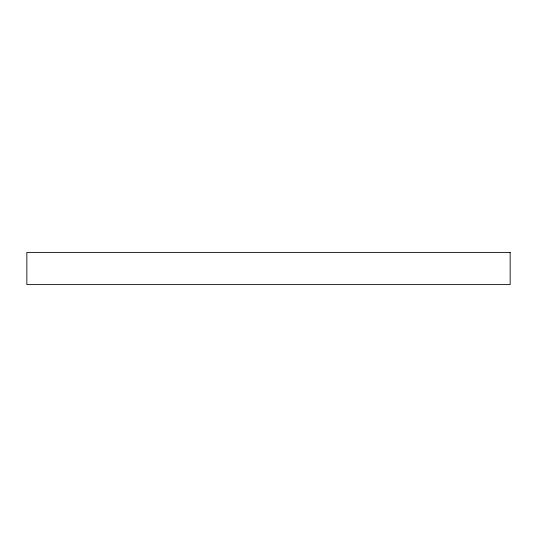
<?xml version="1.0" encoding="UTF-8"?>
<svg xmlns="http://www.w3.org/2000/svg" width="537" height="537" viewBox="0 0 537 537"><rect width="100%" height="100%" fill="white"/><g stroke="black" fill="none" stroke-linecap="round" stroke-linejoin="round"><path stroke-width="0.81" d="M510.15 252.39L26.85 252.39L26.85 284.61L510.15 284.61L510.15 252.39"/></g></svg>
